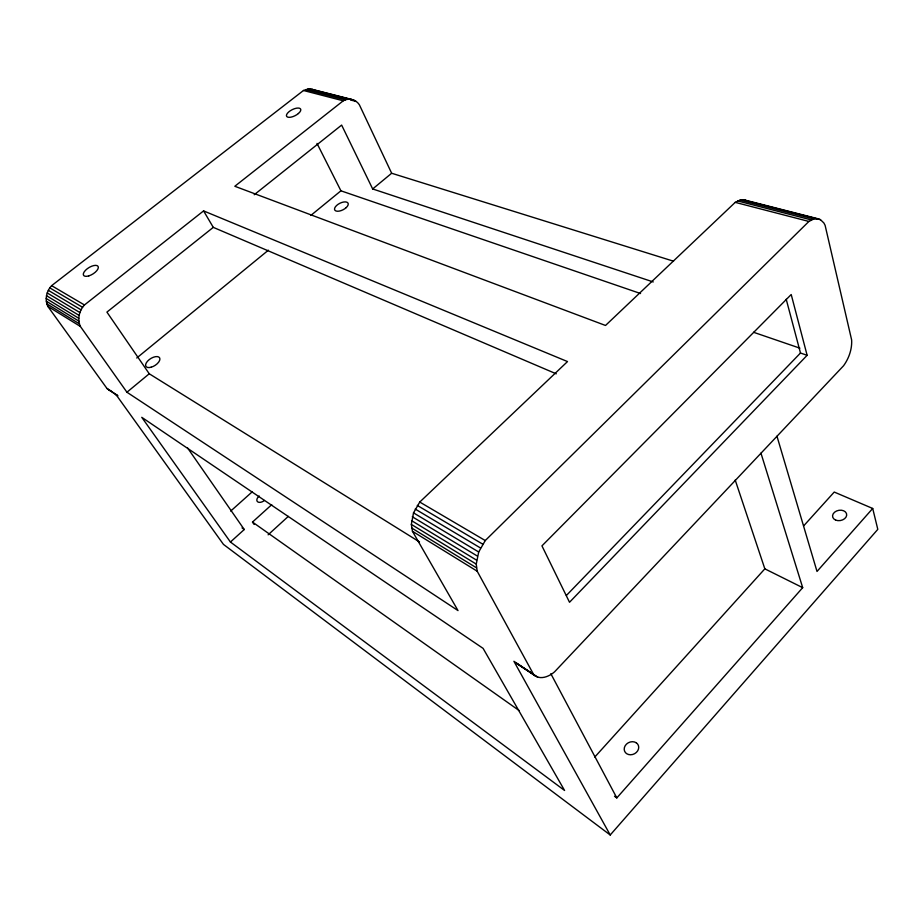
<?xml version="1.0" encoding="UTF-8"?>
<svg xmlns="http://www.w3.org/2000/svg" width="924" height="924" viewBox="0 0 924 924"><rect width="100%" height="100%" fill="white"/><g stroke="black" fill="none" stroke-linecap="round" stroke-linejoin="round"><path stroke-width="1.39" d="M411.353 524.416L413.513 512.866L419.762 502.055L567.509 361.573L203.58 210.903L84.454 304.966C79.187 310.579 77.108 319.311 80.376 326.438L126.935 392.226L458.015 610.591L412.439 531.277L411.353 524.416L476.253 564.102L477.2 571.217L533.633 674.52C539.639 680.572 549.156 676.657 554.596 671.806L843.577 365.742C848.925 358.339 852.147 349.156 851.639 339.963L825.109 225.352L823.873 222.973L820.489 219.693L818.433 218.873L744.767 200.023L740.112 200.069L735.227 202.356L605.52 325.467L234.812 186.267L343.254 100.797C348.648 97.621 356.006 99.503 359.355 104.759L391.661 173.25L673.515 261.192M476.253 564.102L478.701 551.998L485.262 540.552L808.893 221.448L813.813 218.988L818.433 218.873M803.776 525.756L834.233 492.053L872.706 508.466L877.8 529.36L610.221 834.996L223.458 544.398L115.927 394.49L117.787 395.934L106.965 388.473L47.805 306.352C44.583 299.515 46.489 291.048 51.617 285.666L303.476 90.494L307.796 89.097L312.15 89.328L352.079 99.538M614.506 796.245L616.816 797.909L802.69 587.664L760.949 453.13M872.706 508.466L817.012 571.459L776.957 436.186M594.79 757.033L764.841 568.837L735.215 480.064M807.126 355.313L569.519 602.275L541.949 545.865L791.21 294.525L807.126 355.313L800.484 353.014L786.22 299.295M566.366 595.495L800.484 353.014M259.217 496.026L258.212 496.997A5.521 3.326 -33.4 0 0 257.553 501.72L258.373 502.182A5.521 3.326 -33.4 0 0 264.391 500.473M268.133 534.811L288.311 516.377M230.434 542.03L564.576 790.47L483.102 648.382L141.753 417.313L230.434 542.03L244.259 529.521L187.63 448.013M254.123 524.451L252.495 522.072L271.725 504.689M230.7 511.076L252.194 491.845M126.935 392.226L149.249 373.77L419.508 541.938M254.215 194.745L341.637 125.087L372.672 188.958L391.661 173.25M136.74 358.004L268.399 250.185M310.799 215.465L340.921 190.806L640.551 293.532M556.26 373.827L213.282 227.362L106.918 312.104L149.249 373.77M309.99 89.004L354.158 100.277M742.492 199.769L820.489 219.693M350.589 100L356.098 101.421M307.796 89.097L347.655 99.318M740.112 200.069L813.813 218.988M305.601 89.593L345.426 99.85M737.664 200.947L811.364 219.935M303.476 90.494L343.254 100.797M735.227 202.356L808.893 221.448M372.672 188.958L653.245 281.947M753.603 332.293L799.907 348.163M312.15 89.328L316.147 91.164M744.767 200.023L746.869 200.843M764.841 568.837L802.69 587.664M108.813 389.916L110.892 391.014M51.617 285.666L84.454 304.966M419.762 502.055L485.262 540.552M49.804 287.884L82.571 307.288M417.29 505.416L482.686 544.132M48.325 290.332L81.035 309.84M415.199 509.055L480.48 547.967M47.205 292.954L79.88 312.566M413.513 512.866L478.701 551.998M46.5 295.692L79.118 315.407M412.3 516.759L477.385 556.086M46.2 298.464L78.794 318.283M411.573 520.639L476.565 560.163M46.327 301.212L78.898 321.125M46.87 303.857L79.429 323.862M411.642 527.985L476.472 567.821M47.805 306.352L80.376 326.438M412.439 531.277L477.2 571.217M537.756 677.142L515.811 662.878L535.539 676.102M106.965 388.473L117.625 395.53M533.633 674.52L513.906 661.284L610.221 834.996M252.495 522.072L519.242 710.637M242.03 527.916L244.259 529.521M203.58 210.903L213.282 227.362M550.843 673.712L616.816 797.909M317.013 143.416L340.921 190.806M346.246 207.588L344.814 208.732A7.473 3.627 -26.9 0 1 335.932 210.972A7.473 3.627 -26.9 0 1 336.544 205.544L337.965 204.4A7.473 3.627 -26.9 0 1 346.823 202.171A7.473 3.627 -26.9 0 1 346.246 207.588M298.406 113.513L296.847 114.68A7.877 3.338 -26.9 0 1 287.664 117.117A7.877 3.338 -26.9 0 1 288.842 111.85L290.39 110.695A7.877 3.338 -26.9 0 1 299.561 108.258A7.877 3.338 -26.9 0 1 298.406 113.513M636.266 742.827L636.093 742.688A7.473 6.306 -25.8 0 0 626.53 744.074A7.473 6.306 -25.8 0 0 625.513 752.679L626.795 753.765A7.473 6.306 -25.8 0 0 636.393 752.402A7.473 6.306 -25.8 0 0 637.387 743.762L636.266 742.827M835.596 520.062A7.126 5.174 -10.6 0 0 846.673 515.234A7.126 5.174 -10.6 0 0 836.601 510.972A7.126 5.174 -10.6 0 0 835.596 520.062M88.82 275.883A8.535 3.765 -31.6 0 0 98.094 266.412A8.535 3.765 -31.6 0 0 85.516 270.27A8.535 3.765 -31.6 0 0 88.82 275.883M151.143 367.221A8.062 4.054 -32.3 0 0 159.598 357.807A8.062 4.054 -32.3 0 0 147.528 361.192A8.062 4.054 -32.3 0 0 151.143 367.221"/></g></svg>
